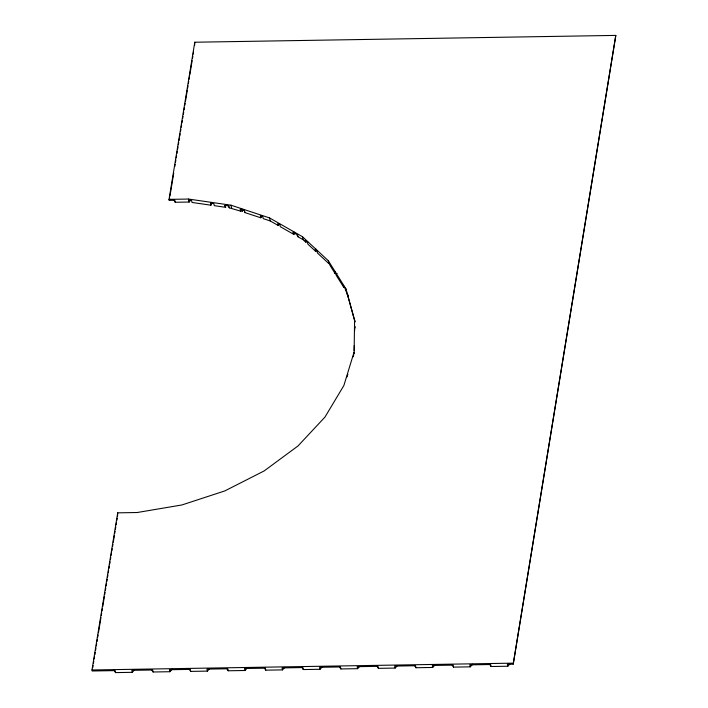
<?xml version="1.0" encoding="UTF-8"?>
<svg xmlns="http://www.w3.org/2000/svg" width="708" height="708" viewBox="0 0 708 708"><rect width="100%" height="100%" fill="white"/><g stroke="black" fill="none" stroke-linecap="round" stroke-linejoin="round"><path stroke-width="1.06" d="M354.124 353.018L354.106 353.69L354.593 319.998L345.946 288.891L328.317 260.712L302.475 236.711L269.562 217.931L231.012 205.196L188.505 199.054L169.044 199.364L194.78 42.223L615.81 35.4L513.22 664.157L507.37 664.246L507.804 666.246L491.051 666.511L489.573 664.148M354.168 350.743L354.283 345.619M354.593 331.211L354.699 325.99L355.133 327.981M134.104 670.388L132.29 672.326L115.537 672.6L115.112 670.609L92.19 670.98L91.978 669.98L117.714 512.84L137.166 512.521L181.921 504.963L224.861 490.901L264.119 470.953L297.979 445.987L324.954 417.092L343.867 385.533L353.894 352.69M92.73 667.706L93.084 665.52M93.447 663.334L93.801 661.157M94.155 658.971L94.518 656.794M94.872 654.608L95.235 652.422M95.589 650.245L95.943 648.059M96.306 645.882L96.66 643.696M97.023 641.51L97.377 639.333M97.731 637.147L98.093 634.97M98.447 632.784L100.952 617.509M101.306 615.323L101.669 613.137M102.023 610.96L102.377 608.774M102.74 606.597L104.342 596.773M104.704 594.587L105.058 592.41M105.421 590.224L105.775 588.038M106.129 585.861L106.492 583.675M106.846 581.498L107.2 579.312M107.563 577.126L107.917 574.949M108.28 572.763L108.634 570.577M108.988 568.4L109.351 566.214M109.705 564.037L110.067 561.851M110.421 559.665L110.775 557.488M111.138 555.302L111.492 553.125M111.846 550.939L112.209 548.753M112.563 546.576L112.926 544.39M113.28 542.204L114.351 535.664M114.714 533.478L115.068 531.292M115.422 529.115L115.785 526.929M116.139 524.752L116.493 522.566M116.855 520.38L117.209 518.203M117.572 516.017L117.714 512.84M191.187 199.868L189.142 202.046L175.239 202.267L174.814 200.276L169.256 200.364L169.619 198.178M169.973 196.001L173.726 173.079M174.796 166.53L175.159 164.353M175.513 162.167L175.867 159.99M176.23 157.804L176.584 155.618M176.947 153.441L177.301 151.255M177.655 149.078L178.018 146.892M178.372 144.706L178.735 142.529M179.089 140.343L179.443 138.157M179.805 135.98L180.159 133.794M180.513 131.617L180.876 129.431M181.23 127.245L181.593 125.068M181.947 122.882L182.301 120.705M182.664 118.519L183.018 116.333M183.381 114.156L183.735 111.97M184.089 109.784L184.452 107.607M184.806 105.421L185.16 103.244M185.523 101.058L187.31 90.146M187.664 87.96L188.027 85.783M188.381 83.597L188.735 81.42M189.098 79.234L189.452 77.048M189.806 74.871L192.133 60.684M192.488 58.498L192.85 56.313M193.204 54.135L193.558 51.95M194.638 45.401L194.78 42.223M513.22 664.157L615.81 35.4M347 376.957L347.849 374.187M353.15 356.823L353.788 354.735M210.887 205.187L210.462 203.187L210.931 202.683L211.365 204.674L210.887 205.187L192.018 202.453L191.585 200.461L188.735 200.054L189.142 202.046L188.505 199.054M227.702 205.276L229.312 207.842L240.596 211.143L242.34 211.108L243.8 209.541M244.906 212.568L244.198 210.126L244.906 212.568L260.748 217.798L262.155 216.294M260.748 217.798L260.323 215.807L262.792 216.621L263.226 218.622L270.208 220.923L278.217 225.498L279.625 223.993M315.688 251.384L315.264 249.393L315.724 248.897L316.149 250.889L315.688 251.384L307.838 244.092L307.414 242.092L305.192 240.039L305.617 242.03L307.812 241.994M151.609 669.626L153.087 671.989L169.84 671.724L172.256 669.131M189.16 669.016L190.647 671.379L207.391 671.113L209.807 668.52M226.71 668.405L228.197 670.777L244.941 670.503L247.358 667.91M264.261 667.794L265.748 670.166L282.492 669.892L284.917 667.299M301.812 667.184L303.298 669.556L320.043 669.281L322.467 666.697M339.362 666.582L340.849 668.945L357.593 668.679L359.407 666.732M376.913 665.971L378.399 668.343L395.144 668.069L396.958 666.122M414.463 665.361L415.95 667.732L432.694 667.458L435.119 664.865M452.023 664.75L453.501 667.122L470.245 666.847L472.67 664.254M507.804 666.246L510.22 663.653M293.537 234.242L293.112 232.242L294.307 232.224L294.732 234.215L293.537 234.242L280.333 226.702L279.899 224.71L277.793 223.507L278.217 225.498M328.468 261.659L330.211 265.704L335.079 273.492L337.176 273.465M91.978 669.98L513.008 663.157M210.462 203.187L213.86 203.683L214.285 205.674L225.666 207.32L225.233 205.329L228.879 205.851L229.312 207.842M244.481 210.568L240.162 209.143L240.596 211.143M293.112 232.242L297.564 234.791L297.997 236.782L303.121 239.702L305.617 242.03M315.264 249.393L316.998 250.995L317.423 252.995L328.893 263.65L328.317 260.712M348.469 297.236L344.619 287.43L343.327 285.359L343.752 287.351L336.38 275.571L334.654 271.5L335.079 273.492M347.761 296.103L347.336 294.112L348.044 295.245M297.024 235.233L297.997 236.782M224.533 205.506L225.666 207.32M173.699 199.798L175.239 202.267M114.059 670.228L115.537 672.6M347.336 294.112L354.965 322.016L354.593 319.998M491.051 666.511L490.626 664.52L469.82 664.856L470.245 666.847M453.501 667.122L453.076 665.131L432.269 665.467L432.694 667.458M345.946 288.891L346.584 291.882M415.95 667.732L415.525 665.732L394.719 666.078L395.144 668.069M302.475 236.711L303.121 239.702M378.399 668.343L377.975 666.343L357.168 666.679L357.593 668.679M269.562 217.931L270.208 220.923M340.849 668.945L340.415 666.954L319.618 667.29L320.043 669.281M241.906 209.117L242.34 211.108M231.012 205.196L231.649 208.187M303.298 669.556L302.865 667.564L282.067 667.901L282.492 669.892M169.044 199.364L169.256 200.364M265.748 670.166L265.314 668.175L244.517 668.511L244.941 670.503M228.197 670.777L227.764 668.777L206.966 669.113L207.391 671.113M190.647 671.379L190.213 669.387L169.407 669.724L169.84 671.724M153.087 671.989L152.662 669.998L131.856 670.334L132.29 672.326"/></g></svg>
